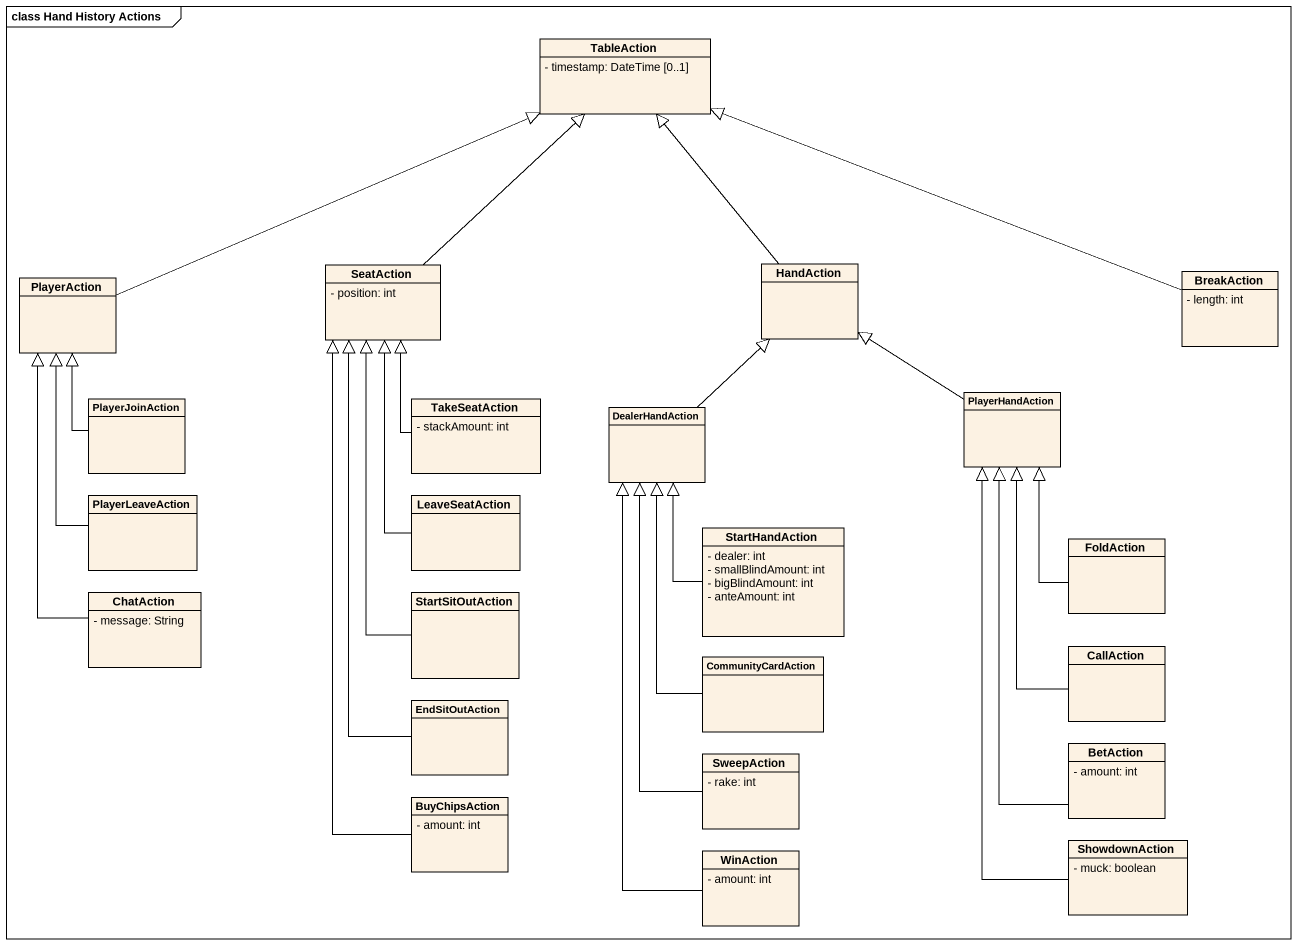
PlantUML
@startuml
mainframe class Hand History Actions
hide circle
hide empty members
skinparam classAttributeIconSize 0
class TableAction {
  - timestamp: DateTime [0..1]
}
class PlayerAction
class SeatAction {
  - position: int
}
class HandAction
class BreakAction {
  - length: int
}
class PlayerJoinAction
class TakeSeatAction {
  - stackAmount: int
}
class PlayerHandAction
class DealerHandAction
class PlayerLeaveAction
class LeaveSeatAction
class StartHandAction {
  - dealer: int
  - smallBlindAmount: int
  - bigBlindAmount: int
  - anteAmount: int
}
class FoldAction
class ChatAction {
  - message: String
}
class StartSitOutAction
class CommunityCardAction
class CallAction
class EndSitOutAction
class SweepAction {
  - rake: int
}
class BetAction {
  - amount: int
}
class BuyChipsAction {
  - amount: int
}
class WinAction {
  - amount: int
}
class ShowdownAction {
  - muck: boolean
}
PlayerAction -right-|> TableAction
SeatAction -up-|> TableAction
HandAction -up-|> TableAction
BreakAction -left-|> TableAction
PlayerJoinAction -up-|> PlayerAction
TakeSeatAction -up-|> SeatAction
PlayerHandAction -up-|> HandAction
DealerHandAction -up-|> HandAction
PlayerLeaveAction -up-|> PlayerAction
LeaveSeatAction -up-|> SeatAction
StartHandAction -up-|> DealerHandAction
FoldAction -up-|> PlayerHandAction
ChatAction -up-|> PlayerAction
StartSitOutAction -up-|> SeatAction
CommunityCardAction -up-|> DealerHandAction
CallAction -up-|> PlayerHandAction
EndSitOutAction -up-|> SeatAction
SweepAction -up-|> DealerHandAction
BetAction -up-|> PlayerHandAction
BuyChipsAction -up-|> SeatAction
WinAction -up-|> DealerHandAction
ShowdownAction -up-|> PlayerHandAction
@enduml
